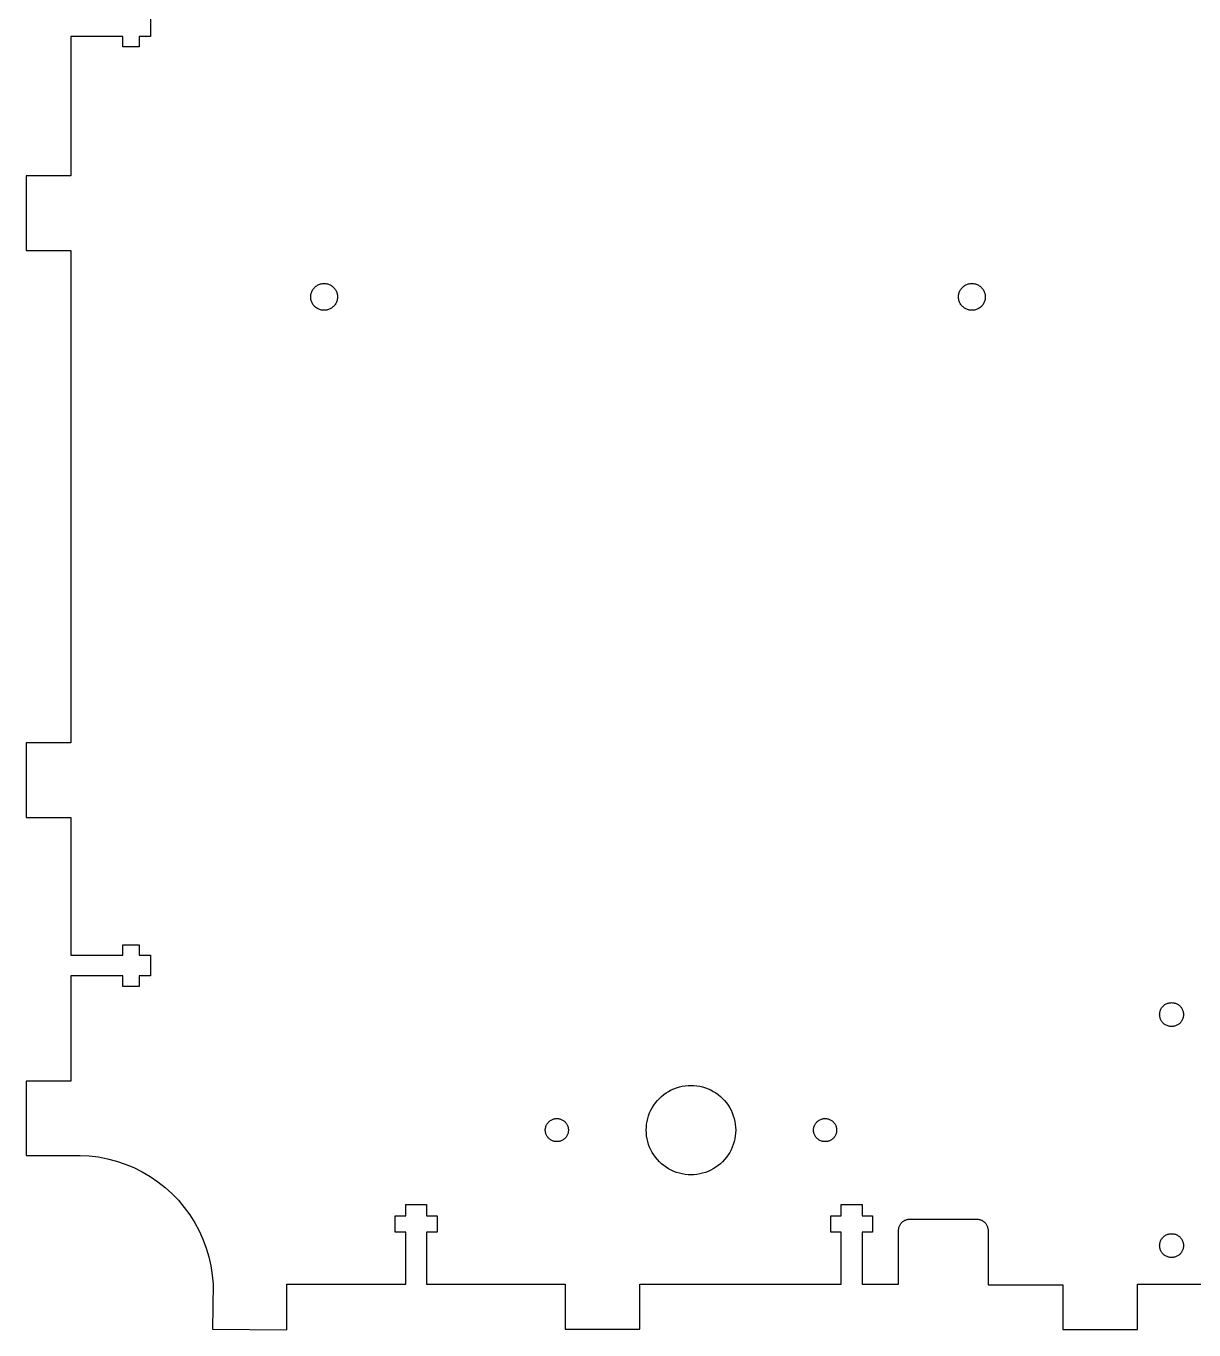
# Model space of a CAD drawing. Header units: metres. Extents: x -1 to 830, y 0 to 1551.
# Drawn here: x 487 to 643.7, y 19.9 to 194.9 of the extents above; entities that cross this region are included whole.
import ezdxf

# ---------------------------------------------------------------- set-up
doc = ezdxf.new("R2010")
doc.units = ezdxf.units.M

msp = doc.modelspace()

# ---------------------------------------------------------------- linework, layer by layer
for p, q in [((503.653, 196.301), (503.652, 193.502)), ((499.951, 193.501), (492.954, 193.5)), ((492.954, 193.5), (492.954, 174.804)), ((499.951, 192.102), (499.951, 193.501)), ((502.152, 193.502), (502.151, 192.102)), ((503.652, 193.502), (502.152, 193.502)), ((502.151, 192.102), (499.951, 192.102)), ((492.954, 174.804), (486.954, 174.804)), ((486.954, 174.804), (486.954, 164.804)), ((486.954, 164.804), (492.954, 164.804)), ((492.954, 164.804), (492.954, 98.7158)), ((525.249, 159.142), (525.291, 159.252)), ((525.291, 159.252), (525.34, 159.359)), ((525.34, 159.359), (525.395, 159.463)), ((525.395, 159.463), (525.457, 159.562)), ((525.457, 159.562), (525.525, 159.658)), ((525.525, 159.658), (525.601, 159.75)), ((525.601, 159.75), (525.681, 159.836)), ((525.681, 159.836), (525.767, 159.916)), ((525.767, 159.916), (525.858, 159.991)), ((525.858, 159.991), (525.954, 160.06)), ((525.954, 160.06), (526.054, 160.122)), ((526.054, 160.122), (526.157, 160.178)), ((526.157, 160.178), (526.265, 160.226)), ((526.265, 160.226), (526.375, 160.268)), ((526.375, 160.268), (526.488, 160.302)), ((526.488, 160.302), (526.603, 160.328)), ((526.603, 160.328), (526.719, 160.348)), ((526.719, 160.348), (526.836, 160.359)), ((526.836, 160.359), (526.954, 160.363)), ((526.954, 160.363), (527.071, 160.359)), ((527.071, 160.359), (527.188, 160.348)), ((527.188, 160.348), (527.305, 160.328)), ((527.305, 160.328), (527.42, 160.302)), ((527.42, 160.302), (527.532, 160.268)), ((527.532, 160.268), (527.643, 160.226)), ((527.643, 160.226), (527.75, 160.178)), ((527.75, 160.178), (527.854, 160.122)), ((527.854, 160.122), (527.954, 160.06)), ((527.954, 160.06), (528.05, 159.991)), ((528.05, 159.991), (528.141, 159.916)), ((528.141, 159.916), (528.227, 159.836)), ((528.227, 159.836), (528.307, 159.75)), ((528.307, 159.75), (528.382, 159.658)), ((528.382, 159.658), (528.45, 159.562)), ((528.45, 159.562), (528.513, 159.463)), ((528.513, 159.463), (528.568, 159.359)), ((528.568, 159.359), (528.617, 159.252)), ((528.617, 159.252), (528.658, 159.142)), ((612.182, 159.143), (612.223, 159.253)), ((612.223, 159.253), (612.271, 159.359)), ((612.271, 159.359), (612.327, 159.464)), ((612.327, 159.464), (612.39, 159.563)), ((612.39, 159.563), (612.458, 159.659)), ((612.458, 159.659), (612.532, 159.751)), ((612.532, 159.751), (612.613, 159.837)), ((612.613, 159.837), (612.699, 159.917)), ((612.699, 159.917), (612.79, 159.992)), ((612.79, 159.992), (612.886, 160.061)), ((612.886, 160.061), (612.986, 160.122)), ((612.986, 160.122), (613.09, 160.178)), ((613.09, 160.178), (613.197, 160.227)), ((613.197, 160.227), (613.308, 160.269)), ((613.308, 160.269), (613.42, 160.303)), ((613.42, 160.303), (613.535, 160.329)), ((613.535, 160.329), (613.651, 160.349)), ((613.651, 160.349), (613.769, 160.359)), ((613.769, 160.359), (613.886, 160.363)), ((613.886, 160.363), (614.004, 160.359)), ((614.004, 160.359), (614.121, 160.349)), ((614.121, 160.349), (614.237, 160.329)), ((614.237, 160.329), (614.352, 160.303)), ((614.352, 160.303), (614.465, 160.269)), ((614.465, 160.269), (614.574, 160.227)), ((614.574, 160.227), (614.682, 160.178)), ((614.682, 160.178), (614.786, 160.122)), ((614.786, 160.122), (614.886, 160.061)), ((614.886, 160.061), (614.981, 159.992)), ((614.981, 159.992), (615.072, 159.917)), ((615.072, 159.917), (615.158, 159.837)), ((615.158, 159.837), (615.239, 159.751)), ((615.239, 159.751), (615.313, 159.659)), ((615.313, 159.659), (615.383, 159.563)), ((615.383, 159.563), (615.444, 159.464)), ((615.444, 159.464), (615.5, 159.359)), ((615.5, 159.359), (615.549, 159.253)), ((615.549, 159.253), (615.59, 159.143)), ((525.153, 158.562), (525.157, 158.681)), ((525.157, 158.445), (525.153, 158.562)), ((525.157, 158.681), (525.169, 158.798)), ((525.169, 158.328), (525.157, 158.445)), ((525.169, 158.798), (525.188, 158.914)), ((525.188, 158.212), (525.169, 158.328)), ((525.188, 158.914), (525.215, 159.028)), ((525.215, 158.097), (525.188, 158.212)), ((525.215, 159.028), (525.249, 159.142)), ((525.249, 157.984), (525.215, 158.097)), ((525.291, 157.874), (525.249, 157.984)), ((525.34, 157.767), (525.291, 157.874)), ((525.395, 157.663), (525.34, 157.767)), ((525.457, 157.562), (525.395, 157.663)), ((525.525, 157.467), (525.457, 157.562)), ((525.601, 157.376), (525.525, 157.467)), ((528.382, 157.467), (528.307, 157.376)), ((528.45, 157.562), (528.382, 157.467)), ((528.513, 157.663), (528.45, 157.562)), ((528.568, 157.767), (528.513, 157.663)), ((528.617, 157.874), (528.568, 157.767)), ((528.658, 157.984), (528.617, 157.874)), ((528.658, 159.142), (528.692, 159.028)), ((528.692, 158.097), (528.658, 157.984)), ((528.692, 159.028), (528.719, 158.914)), ((528.719, 158.212), (528.692, 158.097)), ((528.719, 158.914), (528.738, 158.798)), ((528.738, 158.328), (528.719, 158.212)), ((528.738, 158.798), (528.75, 158.681)), ((528.75, 158.445), (528.738, 158.328)), ((528.75, 158.681), (528.754, 158.562)), ((528.754, 158.562), (528.75, 158.445)), ((612.086, 158.563), (612.09, 158.682)), ((612.09, 158.446), (612.086, 158.563)), ((612.09, 158.682), (612.102, 158.799)), ((612.102, 158.329), (612.09, 158.446)), ((612.102, 158.799), (612.12, 158.915)), ((612.12, 158.213), (612.102, 158.329)), ((612.12, 158.915), (612.147, 159.029)), ((612.147, 158.098), (612.12, 158.213)), ((612.147, 159.029), (612.182, 159.143)), ((612.182, 157.985), (612.147, 158.098)), ((612.223, 157.875), (612.182, 157.985)), ((612.271, 157.768), (612.223, 157.875)), ((612.327, 157.664), (612.271, 157.768)), ((612.39, 157.563), (612.327, 157.664)), ((612.458, 157.468), (612.39, 157.563)), ((612.532, 157.377), (612.458, 157.468)), ((615.313, 157.468), (615.239, 157.377)), ((615.383, 157.563), (615.313, 157.468)), ((615.444, 157.664), (615.383, 157.563)), ((615.5, 157.768), (615.444, 157.664)), ((615.549, 157.875), (615.5, 157.768)), ((615.59, 157.985), (615.549, 157.875)), ((615.59, 159.143), (615.625, 159.029)), ((615.625, 158.098), (615.59, 157.985)), ((615.625, 159.029), (615.651, 158.915)), ((615.651, 158.213), (615.625, 158.098)), ((615.651, 158.915), (615.671, 158.799)), ((615.671, 158.329), (615.651, 158.213)), ((615.671, 158.799), (615.682, 158.682)), ((615.682, 158.446), (615.671, 158.329)), ((615.682, 158.682), (615.686, 158.563)), ((615.686, 158.563), (615.682, 158.446)), ((525.681, 157.29), (525.601, 157.376)), ((525.767, 157.21), (525.681, 157.29)), ((525.858, 157.135), (525.767, 157.21)), ((525.954, 157.066), (525.858, 157.135)), ((526.054, 157.004), (525.954, 157.066)), ((526.157, 156.948), (526.054, 157.004)), ((526.265, 156.9), (526.157, 156.948)), ((526.375, 156.858), (526.265, 156.9)), ((526.488, 156.824), (526.375, 156.858)), ((526.603, 156.798), (526.488, 156.824)), ((526.719, 156.778), (526.603, 156.798)), ((526.836, 156.767), (526.719, 156.778)), ((526.954, 156.763), (526.836, 156.767)), ((527.071, 156.767), (526.954, 156.763)), ((527.188, 156.778), (527.071, 156.767)), ((527.305, 156.798), (527.188, 156.778)), ((527.42, 156.824), (527.305, 156.798)), ((527.532, 156.858), (527.42, 156.824)), ((527.643, 156.9), (527.532, 156.858)), ((527.75, 156.948), (527.643, 156.9)), ((527.854, 157.004), (527.75, 156.948)), ((527.954, 157.066), (527.854, 157.004)), ((528.05, 157.135), (527.954, 157.066)), ((528.141, 157.21), (528.05, 157.135)), ((528.227, 157.29), (528.141, 157.21)), ((528.307, 157.376), (528.227, 157.29)), ((612.613, 157.291), (612.532, 157.377)), ((612.699, 157.21), (612.613, 157.291)), ((612.79, 157.136), (612.699, 157.21)), ((612.886, 157.067), (612.79, 157.136)), ((612.986, 157.005), (612.886, 157.067)), ((613.09, 156.949), (612.986, 157.005)), ((613.197, 156.9), (613.09, 156.949)), ((613.308, 156.859), (613.197, 156.9)), ((613.42, 156.825), (613.308, 156.859)), ((613.535, 156.798), (613.42, 156.825)), ((613.651, 156.779), (613.535, 156.798)), ((613.769, 156.768), (613.651, 156.779)), ((613.886, 156.764), (613.769, 156.768)), ((614.004, 156.768), (613.886, 156.764)), ((614.121, 156.779), (614.004, 156.768)), ((614.237, 156.798), (614.121, 156.779)), ((614.352, 156.825), (614.237, 156.798)), ((614.465, 156.859), (614.352, 156.825)), ((614.574, 156.9), (614.465, 156.859)), ((614.682, 156.949), (614.574, 156.9)), ((614.786, 157.005), (614.682, 156.949)), ((614.886, 157.067), (614.786, 157.005)), ((614.981, 157.136), (614.886, 157.067)), ((615.072, 157.21), (614.981, 157.136)), ((615.158, 157.291), (615.072, 157.21)), ((615.239, 157.377), (615.158, 157.291)), ((492.954, 98.7158), (486.954, 98.7158)), ((486.954, 98.7158), (486.954, 88.7158)), ((486.954, 88.7158), (492.954, 88.7158)), ((492.954, 88.7158), (492.954, 70.2393)), ((492.954, 70.2393), (499.954, 70.2393)), ((499.954, 70.2393), (499.954, 71.6396)), ((499.954, 71.6396), (502.154, 71.6396)), ((502.154, 71.6396), (502.153, 70.2393)), ((502.153, 70.2393), (503.653, 70.2383)), ((503.653, 70.2383), (503.652, 67.4395)), ((499.951, 67.4395), (492.954, 67.4385)), ((492.954, 67.4385), (492.954, 53.332)), ((499.951, 66.0391), (499.951, 67.4395)), ((502.152, 67.4404), (502.151, 66.0391)), ((503.652, 67.4395), (502.152, 67.4404)), ((502.151, 66.0391), (499.951, 66.0391)), ((639.251, 62.9678), (639.301, 63.0605)), ((639.301, 63.0605), (639.355, 63.1494)), ((639.355, 63.1494), (639.417, 63.2344)), ((639.417, 63.2344), (639.483, 63.3154)), ((639.483, 63.3154), (639.555, 63.3916)), ((639.555, 63.3916), (639.631, 63.4629)), ((639.631, 63.4629), (639.712, 63.5293)), ((639.712, 63.5293), (639.797, 63.5908)), ((639.797, 63.5908), (639.886, 63.6455)), ((639.886, 63.6455), (639.979, 63.6953)), ((639.979, 63.6953), (640.074, 63.7383)), ((640.074, 63.7383), (640.172, 63.7754)), ((640.172, 63.7754), (640.272, 63.8057)), ((640.272, 63.8057), (640.374, 63.8291)), ((640.374, 63.8291), (640.478, 63.8467)), ((640.478, 63.8467), (640.581, 63.8564)), ((640.581, 63.8564), (640.687, 63.8604)), ((640.687, 63.8604), (640.791, 63.8564)), ((640.791, 63.8564), (640.895, 63.8467)), ((640.895, 63.8467), (640.998, 63.8291)), ((640.998, 63.8291), (641.101, 63.8057)), ((641.101, 63.8057), (641.2, 63.7754)), ((641.2, 63.7754), (641.299, 63.7383)), ((641.299, 63.7383), (641.394, 63.6953)), ((641.394, 63.6953), (641.486, 63.6455)), ((641.486, 63.6455), (641.575, 63.5908)), ((641.575, 63.5908), (641.66, 63.5293)), ((641.66, 63.5293), (641.741, 63.4629)), ((641.741, 63.4629), (641.817, 63.3916)), ((641.817, 63.3916), (641.889, 63.3154)), ((641.889, 63.3154), (641.955, 63.2344)), ((641.955, 63.2344), (642.017, 63.1494)), ((642.017, 63.1494), (642.071, 63.0605)), ((642.071, 63.0605), (642.121, 62.9678)), ((639.086, 62.2598), (639.09, 62.3652)), ((639.09, 62.1553), (639.086, 62.2598)), ((639.09, 62.3652), (639.1, 62.4688)), ((639.1, 62.0508), (639.09, 62.1553)), ((639.1, 62.4688), (639.117, 62.5723)), ((639.117, 61.9482), (639.1, 62.0508)), ((639.117, 62.5723), (639.141, 62.6738)), ((639.141, 61.8457), (639.117, 61.9482)), ((639.141, 62.6738), (639.171, 62.7744)), ((639.171, 61.7461), (639.141, 61.8457)), ((639.171, 62.7744), (639.208, 62.8721)), ((639.208, 61.6475), (639.171, 61.7461)), ((639.208, 62.8721), (639.251, 62.9678)), ((639.251, 61.5527), (639.208, 61.6475)), ((639.301, 61.46), (639.251, 61.5527)), ((639.355, 61.3711), (639.301, 61.46)), ((639.417, 61.2861), (639.355, 61.3711)), ((639.483, 61.2051), (639.417, 61.2861)), ((641.955, 61.2861), (641.889, 61.2051)), ((642.017, 61.3711), (641.955, 61.2861)), ((642.071, 61.46), (642.017, 61.3711)), ((642.121, 61.5527), (642.071, 61.46)), ((642.121, 62.9678), (642.164, 62.8721)), ((642.164, 61.6475), (642.121, 61.5527)), ((642.164, 62.8721), (642.201, 62.7744)), ((642.201, 61.7461), (642.164, 61.6475)), ((642.201, 62.7744), (642.231, 62.6738)), ((642.231, 61.8457), (642.201, 61.7461)), ((642.231, 62.6738), (642.256, 62.5723)), ((642.256, 61.9482), (642.231, 61.8457)), ((642.256, 62.5723), (642.272, 62.4688)), ((642.272, 62.0508), (642.256, 61.9482)), ((642.272, 62.4688), (642.282, 62.3652)), ((642.282, 62.1553), (642.272, 62.0508)), ((642.282, 62.3652), (642.286, 62.2598)), ((642.286, 62.2598), (642.282, 62.1553)), ((639.555, 61.1289), (639.483, 61.2051)), ((639.631, 61.0576), (639.555, 61.1289)), ((639.712, 60.9912), (639.631, 61.0576)), ((639.797, 60.9297), (639.712, 60.9912)), ((639.886, 60.874), (639.797, 60.9297)), ((639.979, 60.8252), (639.886, 60.874)), ((640.074, 60.7822), (639.979, 60.8252)), ((640.172, 60.7451), (640.074, 60.7822)), ((640.272, 60.7148), (640.172, 60.7451)), ((640.374, 60.6904), (640.272, 60.7148)), ((640.478, 60.6738), (640.374, 60.6904)), ((640.581, 60.6631), (640.478, 60.6738)), ((640.687, 60.6602), (640.581, 60.6631)), ((640.791, 60.6631), (640.687, 60.6602)), ((640.895, 60.6738), (640.791, 60.6631)), ((640.998, 60.6904), (640.895, 60.6738)), ((641.101, 60.7148), (640.998, 60.6904)), ((641.2, 60.7451), (641.101, 60.7148)), ((641.299, 60.7822), (641.2, 60.7451)), ((641.394, 60.8252), (641.299, 60.7822)), ((641.486, 60.874), (641.394, 60.8252)), ((641.575, 60.9297), (641.486, 60.874)), ((641.66, 60.9912), (641.575, 60.9297)), ((641.741, 61.0576), (641.66, 60.9912)), ((641.817, 61.1289), (641.741, 61.0576)), ((641.889, 61.2051), (641.817, 61.1289)), ((492.954, 53.332), (486.954, 53.332)), ((486.954, 53.332), (486.954, 43.332)), ((574.258, 52.4414), (574.633, 52.5557)), ((574.633, 52.5557), (575.016, 52.6445)), ((575.016, 52.6445), (575.403, 52.709)), ((575.403, 52.709), (575.794, 52.7471)), ((575.794, 52.7471), (576.187, 52.7598)), ((576.187, 52.7598), (576.578, 52.7471)), ((576.578, 52.7471), (576.97, 52.709)), ((576.97, 52.709), (577.356, 52.6445)), ((577.356, 52.6445), (577.739, 52.5557)), ((577.739, 52.5557), (578.115, 52.4414)), ((571.675, 50.7158), (571.943, 51.0029)), ((571.943, 51.0029), (572.23, 51.2715)), ((572.23, 51.2715), (572.533, 51.5205)), ((572.533, 51.5205), (572.853, 51.749)), ((572.853, 51.749), (573.187, 51.9561)), ((573.187, 51.9561), (573.532, 52.1416)), ((573.532, 52.1416), (573.89, 52.3037)), ((573.89, 52.3037), (574.258, 52.4414)), ((578.115, 52.4414), (578.482, 52.3037)), ((578.482, 52.3037), (578.84, 52.1416)), ((578.84, 52.1416), (579.187, 51.9561)), ((579.187, 51.9561), (579.52, 51.749)), ((579.52, 51.749), (579.839, 51.5205)), ((579.839, 51.5205), (580.143, 51.2715)), ((580.143, 51.2715), (580.429, 51.0029)), ((580.429, 51.0029), (580.697, 50.7158)), ((570.505, 48.6885), (570.643, 49.0566)), ((570.643, 49.0566), (570.805, 49.4141)), ((570.805, 49.4141), (570.99, 49.7598)), ((570.99, 49.7598), (571.197, 50.0938)), ((571.197, 50.0938), (571.426, 50.4131)), ((571.426, 50.4131), (571.675, 50.7158)), ((580.697, 50.7158), (580.946, 50.4131)), ((580.946, 50.4131), (581.175, 50.0938)), ((581.175, 50.0938), (581.382, 49.7598)), ((581.382, 49.7598), (581.567, 49.4141)), ((581.567, 49.4141), (581.729, 49.0566)), ((581.729, 49.0566), (581.868, 48.6885)), ((556.688, 47.1611), (556.719, 47.2588)), ((556.719, 47.2588), (556.754, 47.3535)), ((556.754, 47.3535), (556.796, 47.4453)), ((556.796, 47.4453), (556.844, 47.5352)), ((556.844, 47.5352), (556.897, 47.6211)), ((556.897, 47.6211), (556.956, 47.7041)), ((556.956, 47.7041), (557.021, 47.7822)), ((557.021, 47.7822), (557.09, 47.8564)), ((557.09, 47.8564), (557.164, 47.9258)), ((557.164, 47.9258), (557.242, 47.9902)), ((557.242, 47.9902), (557.325, 48.0488)), ((557.325, 48.0488), (557.411, 48.1025)), ((557.411, 48.1025), (557.501, 48.1504)), ((557.501, 48.1504), (557.593, 48.1924)), ((557.593, 48.1924), (557.688, 48.2275)), ((557.688, 48.2275), (557.785, 48.2568)), ((557.785, 48.2568), (557.884, 48.2803)), ((557.884, 48.2803), (557.983, 48.2969)), ((557.983, 48.2969), (558.085, 48.3066)), ((558.085, 48.3066), (558.187, 48.3105)), ((558.187, 48.3105), (558.287, 48.3066)), ((558.287, 48.3066), (558.389, 48.2969)), ((558.389, 48.2969), (558.488, 48.2803)), ((558.488, 48.2803), (558.587, 48.2568)), ((558.587, 48.2568), (558.685, 48.2275)), ((558.685, 48.2275), (558.779, 48.1924)), ((558.779, 48.1924), (558.872, 48.1504)), ((558.872, 48.1504), (558.961, 48.1025)), ((558.961, 48.1025), (559.047, 48.0488)), ((559.047, 48.0488), (559.13, 47.9902)), ((559.13, 47.9902), (559.208, 47.9258)), ((559.208, 47.9258), (559.282, 47.8564)), ((559.282, 47.8564), (559.352, 47.7822)), ((559.352, 47.7822), (559.416, 47.7041)), ((559.416, 47.7041), (559.475, 47.6211)), ((559.475, 47.6211), (559.528, 47.5352)), ((559.528, 47.5352), (559.576, 47.4453)), ((559.576, 47.4453), (559.618, 47.3535)), ((559.618, 47.3535), (559.654, 47.2588)), ((559.654, 47.2588), (559.684, 47.1611)), ((570.199, 47.1523), (570.237, 47.543)), ((570.237, 47.543), (570.302, 47.9307)), ((570.302, 47.9307), (570.391, 48.3135)), ((570.391, 48.3135), (570.505, 48.6885)), ((581.868, 48.6885), (581.981, 48.3135)), ((581.981, 48.3135), (582.071, 47.9307)), ((582.071, 47.9307), (582.135, 47.543)), ((582.135, 47.543), (582.173, 47.1523)), ((592.688, 47.1611), (592.719, 47.2588)), ((592.719, 47.2588), (592.754, 47.3535)), ((592.754, 47.3535), (592.796, 47.4453)), ((592.796, 47.4453), (592.844, 47.5352)), ((592.844, 47.5352), (592.897, 47.6211)), ((592.897, 47.6211), (592.956, 47.7041)), ((592.956, 47.7041), (593.021, 47.7822)), ((593.021, 47.7822), (593.09, 47.8564)), ((593.09, 47.8564), (593.164, 47.9258)), ((593.164, 47.9258), (593.242, 47.9902)), ((593.242, 47.9902), (593.325, 48.0488)), ((593.325, 48.0488), (593.411, 48.1025)), ((593.411, 48.1025), (593.501, 48.1504)), ((593.501, 48.1504), (593.593, 48.1924)), ((593.593, 48.1924), (593.688, 48.2275)), ((593.688, 48.2275), (593.785, 48.2568)), ((593.785, 48.2568), (593.884, 48.2803)), ((593.884, 48.2803), (593.983, 48.2969)), ((593.983, 48.2969), (594.085, 48.3066)), ((594.085, 48.3066), (594.187, 48.3105)), ((594.187, 48.3105), (594.287, 48.3066)), ((594.287, 48.3066), (594.389, 48.2969)), ((594.389, 48.2969), (594.488, 48.2803)), ((594.488, 48.2803), (594.587, 48.2568)), ((594.587, 48.2568), (594.685, 48.2275)), ((594.685, 48.2275), (594.779, 48.1924)), ((594.779, 48.1924), (594.872, 48.1504)), ((594.872, 48.1504), (594.961, 48.1025)), ((594.961, 48.1025), (595.047, 48.0488)), ((595.047, 48.0488), (595.13, 47.9902)), ((595.13, 47.9902), (595.208, 47.9258)), ((595.208, 47.9258), (595.282, 47.8564)), ((595.282, 47.8564), (595.352, 47.7822)), ((595.352, 47.7822), (595.416, 47.7041)), ((595.416, 47.7041), (595.475, 47.6211)), ((595.475, 47.6211), (595.528, 47.5352)), ((595.528, 47.5352), (595.576, 47.4453)), ((595.576, 47.4453), (595.618, 47.3535)), ((595.618, 47.3535), (595.654, 47.2588)), ((595.654, 47.2588), (595.684, 47.1611)), ((556.636, 46.7598), (556.64, 46.8613)), ((556.64, 46.6592), (556.636, 46.7598)), ((556.64, 46.8613), (556.649, 46.9629)), ((556.649, 46.5576), (556.64, 46.6592)), ((556.649, 46.9629), (556.666, 47.0625)), ((556.666, 46.458), (556.649, 46.5576)), ((556.666, 47.0625), (556.688, 47.1611)), ((556.688, 46.3594), (556.666, 46.458)), ((556.719, 46.2617), (556.688, 46.3594)), ((556.754, 46.167), (556.719, 46.2617)), ((556.796, 46.0742), (556.754, 46.167)), ((556.844, 45.9854), (556.796, 46.0742)), ((556.897, 45.8994), (556.844, 45.9854)), ((556.956, 45.8164), (556.897, 45.8994)), ((557.021, 45.7383), (556.956, 45.8164)), ((557.09, 45.6641), (557.021, 45.7383)), ((557.164, 45.5947), (557.09, 45.6641)), ((557.242, 45.5303), (557.164, 45.5947)), ((557.325, 45.4717), (557.242, 45.5303)), ((559.13, 45.5303), (559.047, 45.4717)), ((559.208, 45.5947), (559.13, 45.5303)), ((559.282, 45.6641), (559.208, 45.5947)), ((559.352, 45.7383), (559.282, 45.6641)), ((559.416, 45.8164), (559.352, 45.7383)), ((559.475, 45.8994), (559.416, 45.8164)), ((559.528, 45.9854), (559.475, 45.8994)), ((559.576, 46.0742), (559.528, 45.9854)), ((559.618, 46.167), (559.576, 46.0742)), ((559.654, 46.2617), (559.618, 46.167)), ((559.684, 46.3594), (559.654, 46.2617)), ((559.684, 47.1611), (559.706, 47.0625)), ((559.706, 46.458), (559.684, 46.3594)), ((559.706, 47.0625), (559.723, 46.9629)), ((559.723, 46.5576), (559.706, 46.458)), ((559.723, 46.9629), (559.732, 46.8613)), ((559.732, 46.6592), (559.723, 46.5576)), ((559.732, 46.8613), (559.736, 46.7598)), ((559.736, 46.7598), (559.732, 46.6592)), ((570.187, 46.7598), (570.199, 47.1523)), ((570.199, 46.3682), (570.187, 46.7598)), ((570.237, 45.9766), (570.199, 46.3682)), ((570.302, 45.5898), (570.237, 45.9766)), ((570.391, 45.207), (570.302, 45.5898)), ((582.071, 45.5898), (581.981, 45.207)), ((582.135, 45.9766), (582.071, 45.5898)), ((582.173, 46.3682), (582.135, 45.9766)), ((582.173, 47.1523), (582.187, 46.7598)), ((582.187, 46.7598), (582.173, 46.3682)), ((592.636, 46.7598), (592.64, 46.8613)), ((592.64, 46.6592), (592.636, 46.7598)), ((592.64, 46.8613), (592.649, 46.9629)), ((592.649, 46.5576), (592.64, 46.6592)), ((592.649, 46.9629), (592.666, 47.0625)), ((592.666, 46.458), (592.649, 46.5576)), ((592.666, 47.0625), (592.688, 47.1611)), ((592.688, 46.3594), (592.666, 46.458)), ((592.719, 46.2617), (592.688, 46.3594)), ((592.754, 46.167), (592.719, 46.2617)), ((592.796, 46.0742), (592.754, 46.167)), ((592.844, 45.9854), (592.796, 46.0742)), ((592.897, 45.8994), (592.844, 45.9854)), ((592.956, 45.8164), (592.897, 45.8994)), ((593.021, 45.7383), (592.956, 45.8164)), ((593.09, 45.6641), (593.021, 45.7383)), ((593.164, 45.5947), (593.09, 45.6641)), ((593.242, 45.5303), (593.164, 45.5947)), ((593.325, 45.4717), (593.242, 45.5303)), ((595.13, 45.5303), (595.047, 45.4717)), ((595.208, 45.5947), (595.13, 45.5303)), ((595.282, 45.6641), (595.208, 45.5947)), ((595.352, 45.7383), (595.282, 45.6641)), ((595.416, 45.8164), (595.352, 45.7383)), ((595.475, 45.8994), (595.416, 45.8164)), ((595.528, 45.9854), (595.475, 45.8994)), ((595.576, 46.0742), (595.528, 45.9854)), ((595.618, 46.167), (595.576, 46.0742)), ((595.654, 46.2617), (595.618, 46.167)), ((595.684, 46.3594), (595.654, 46.2617)), ((595.684, 47.1611), (595.706, 47.0625)), ((595.706, 46.458), (595.684, 46.3594)), ((595.706, 47.0625), (595.723, 46.9629)), ((595.723, 46.5576), (595.706, 46.458)), ((595.723, 46.9629), (595.732, 46.8613)), ((595.732, 46.6592), (595.723, 46.5576)), ((595.732, 46.8613), (595.736, 46.7598)), ((595.736, 46.7598), (595.732, 46.6592)), ((557.411, 45.418), (557.325, 45.4717)), ((557.501, 45.3701), (557.411, 45.418)), ((557.593, 45.3281), (557.501, 45.3701)), ((557.688, 45.292), (557.593, 45.3281)), ((557.785, 45.2627), (557.688, 45.292)), ((557.884, 45.2402), (557.785, 45.2627)), ((557.983, 45.2236), (557.884, 45.2402)), ((558.085, 45.2139), (557.983, 45.2236)), ((558.187, 45.21), (558.085, 45.2139)), ((558.287, 45.2139), (558.187, 45.21)), ((558.389, 45.2236), (558.287, 45.2139)), ((558.488, 45.2402), (558.389, 45.2236)), ((558.587, 45.2627), (558.488, 45.2402)), ((558.685, 45.292), (558.587, 45.2627)), ((558.779, 45.3281), (558.685, 45.292)), ((558.872, 45.3701), (558.779, 45.3281)), ((558.961, 45.418), (558.872, 45.3701)), ((559.047, 45.4717), (558.961, 45.418)), ((570.505, 44.8311), (570.391, 45.207)), ((570.643, 44.4639), (570.505, 44.8311)), ((570.805, 44.1064), (570.643, 44.4639)), ((570.99, 43.7598), (570.805, 44.1064)), ((571.197, 43.4268), (570.99, 43.7598)), ((581.382, 43.7598), (581.175, 43.4268)), ((581.567, 44.1064), (581.382, 43.7598)), ((581.729, 44.4639), (581.567, 44.1064)), ((581.868, 44.8311), (581.729, 44.4639)), ((581.981, 45.207), (581.868, 44.8311)), ((593.411, 45.418), (593.325, 45.4717)), ((593.501, 45.3701), (593.411, 45.418)), ((593.593, 45.3281), (593.501, 45.3701)), ((593.688, 45.292), (593.593, 45.3281)), ((593.785, 45.2627), (593.688, 45.292)), ((593.884, 45.2402), (593.785, 45.2627)), ((593.983, 45.2236), (593.884, 45.2402)), ((594.085, 45.2139), (593.983, 45.2236)), ((594.187, 45.21), (594.085, 45.2139)), ((594.287, 45.2139), (594.187, 45.21)), ((594.389, 45.2236), (594.287, 45.2139)), ((594.488, 45.2402), (594.389, 45.2236)), ((594.587, 45.2627), (594.488, 45.2402)), ((594.685, 45.292), (594.587, 45.2627)), ((594.779, 45.3281), (594.685, 45.292)), ((594.872, 45.3701), (594.779, 45.3281)), ((594.961, 45.418), (594.872, 45.3701)), ((595.047, 45.4717), (594.961, 45.418)), ((486.954, 43.332), (492.953, 43.3486)), ((492.953, 43.3486), (494.196, 43.3672)), ((494.196, 43.3672), (495.438, 43.3018)), ((495.438, 43.3018), (496.673, 43.1514)), ((496.673, 43.1514), (497.894, 42.917)), ((497.894, 42.917), (499.096, 42.6006)), ((499.096, 42.6006), (500.273, 42.2021)), ((500.273, 42.2021), (501.421, 41.7246)), ((571.426, 43.1074), (571.197, 43.4268)), ((571.675, 42.8037), (571.426, 43.1074)), ((571.943, 42.5176), (571.675, 42.8037)), ((572.23, 42.249), (571.943, 42.5176)), ((572.533, 42), (572.23, 42.249)), ((572.853, 41.7715), (572.533, 42)), ((579.839, 42), (579.52, 41.7715)), ((580.143, 42.249), (579.839, 42)), ((580.429, 42.5176), (580.143, 42.249)), ((580.697, 42.8037), (580.429, 42.5176)), ((580.946, 43.1074), (580.697, 42.8037)), ((581.175, 43.4268), (580.946, 43.1074)), ((501.421, 41.7246), (502.534, 41.1699)), ((502.534, 41.1699), (503.605, 40.54)), ((503.605, 40.54), (504.633, 39.8389)), ((573.187, 41.5635), (572.853, 41.7715)), ((573.532, 41.3789), (573.187, 41.5635)), ((573.89, 41.2168), (573.532, 41.3789)), ((574.258, 41.0781), (573.89, 41.2168)), ((574.633, 40.9648), (574.258, 41.0781)), ((575.016, 40.875), (574.633, 40.9648)), ((575.403, 40.8115), (575.016, 40.875)), ((575.794, 40.7734), (575.403, 40.8115)), ((576.187, 40.7598), (575.794, 40.7734)), ((576.578, 40.7734), (576.187, 40.7598)), ((576.97, 40.8115), (576.578, 40.7734)), ((577.356, 40.875), (576.97, 40.8115)), ((577.739, 40.9648), (577.356, 40.875)), ((578.115, 41.0781), (577.739, 40.9648)), ((578.482, 41.2168), (578.115, 41.0781)), ((578.84, 41.3789), (578.482, 41.2168)), ((579.187, 41.5635), (578.84, 41.3789)), ((579.52, 41.7715), (579.187, 41.5635)), ((504.633, 39.8389), (505.609, 39.0693)), ((505.609, 39.0693), (506.53, 38.2344)), ((506.53, 38.2344), (507.394, 37.3389)), ((507.394, 37.3389), (508.192, 36.3867)), ((537.908, 36.7637), (540.707, 36.7646)), ((537.909, 35.2637), (537.908, 36.7637)), ((540.707, 36.7646), (540.708, 35.2646)), ((596.355, 36.7676), (599.154, 36.7695)), ((596.356, 35.2676), (596.355, 36.7676)), ((599.154, 36.7695), (599.155, 35.2695)), ((508.192, 36.3867), (508.925, 35.3818)), ((508.925, 35.3818), (509.587, 34.3301)), ((536.508, 35.2627), (537.909, 35.2637)), ((536.508, 33.0625), (536.508, 35.2627)), ((540.708, 35.2646), (542.107, 35.2656)), ((542.107, 35.2656), (542.107, 33.0645)), ((594.955, 33.0674), (594.956, 35.2666)), ((594.956, 35.2666), (596.356, 35.2676)), ((599.155, 35.2695), (600.556, 35.2705)), ((600.556, 35.2705), (600.556, 33.0693)), ((509.587, 34.3301), (510.176, 33.2354)), ((604.054, 33.3057), (604.057, 33.4033)), ((604.054, 26.0645), (604.054, 33.3057)), ((604.057, 33.4033), (604.066, 33.501)), ((604.066, 33.501), (604.082, 33.5986)), ((604.082, 33.5986), (604.104, 33.6943)), ((604.104, 33.6943), (604.133, 33.7881)), ((604.133, 33.7881), (604.168, 33.8799)), ((604.168, 33.8799), (604.208, 33.9688)), ((604.208, 33.9688), (604.255, 34.0557)), ((604.255, 34.0557), (604.307, 34.1387)), ((604.307, 34.1387), (604.363, 34.2188)), ((604.363, 34.2188), (604.426, 34.2949)), ((604.426, 34.2949), (604.493, 34.3662)), ((604.493, 34.3662), (604.564, 34.4336)), ((604.564, 34.4336), (604.641, 34.4961)), ((604.641, 34.4961), (604.721, 34.5527)), ((604.721, 34.5527), (604.804, 34.6045)), ((604.804, 34.6045), (604.891, 34.6514)), ((604.891, 34.6514), (604.979, 34.6914)), ((604.979, 34.6914), (605.071, 34.7256)), ((605.071, 34.7256), (605.165, 34.7549)), ((605.165, 34.7549), (605.261, 34.7764)), ((605.261, 34.7764), (605.357, 34.793)), ((605.357, 34.793), (605.455, 34.8027)), ((605.455, 34.8027), (605.554, 34.8057)), ((605.554, 34.8057), (614.554, 34.8057)), ((614.554, 34.8057), (614.651, 34.8027)), ((614.651, 34.8027), (614.749, 34.793)), ((614.749, 34.793), (614.847, 34.7764)), ((614.847, 34.7764), (614.941, 34.7549)), ((614.941, 34.7549), (615.036, 34.7256)), ((615.036, 34.7256), (615.128, 34.6914)), ((615.128, 34.6914), (615.217, 34.6514)), ((615.217, 34.6514), (615.304, 34.6045)), ((615.304, 34.6045), (615.387, 34.5527)), ((615.387, 34.5527), (615.467, 34.4961)), ((615.467, 34.4961), (615.543, 34.4336)), ((615.543, 34.4336), (615.614, 34.3662)), ((615.614, 34.3662), (615.682, 34.2949)), ((615.682, 34.2949), (615.743, 34.2188)), ((615.743, 34.2188), (615.801, 34.1387)), ((615.801, 34.1387), (615.853, 34.0557)), ((615.853, 34.0557), (615.898, 33.9688)), ((615.898, 33.9688), (615.939, 33.8799)), ((615.939, 33.8799), (615.974, 33.7881)), ((615.974, 33.7881), (616.003, 33.6943)), ((616.003, 33.6943), (616.024, 33.5986)), ((616.024, 33.5986), (616.041, 33.501)), ((616.041, 33.501), (616.051, 33.4033)), ((616.051, 33.4033), (616.054, 33.3057)), ((616.054, 33.3057), (616.054, 26.0059)), ((510.176, 33.2354), (510.689, 32.1025)), ((510.689, 32.1025), (511.123, 30.9375)), ((537.908, 33.0625), (536.508, 33.0625)), ((537.906, 26.0645), (537.908, 33.0625)), ((542.107, 33.0645), (540.708, 33.0645)), ((540.708, 33.0645), (540.708, 26.0645)), ((596.355, 33.0674), (594.955, 33.0674)), ((596.354, 26.0693), (596.355, 33.0674)), ((600.556, 33.0693), (599.155, 33.0693)), ((599.155, 33.0693), (599.155, 26.0693)), ((639.1, 31.4688), (639.117, 31.5723)), ((639.117, 31.5723), (639.141, 31.6738)), ((639.141, 31.6738), (639.171, 31.7744)), ((639.171, 31.7744), (639.208, 31.8721)), ((639.208, 31.8721), (639.251, 31.9678)), ((639.251, 31.9678), (639.301, 32.0605)), ((639.301, 32.0605), (639.355, 32.1494)), ((639.355, 32.1494), (639.417, 32.2344)), ((639.417, 32.2344), (639.483, 32.3154)), ((639.483, 32.3154), (639.555, 32.3916)), ((639.555, 32.3916), (639.631, 32.4629)), ((639.631, 32.4629), (639.712, 32.5293)), ((639.712, 32.5293), (639.797, 32.5908)), ((639.797, 32.5908), (639.886, 32.6455)), ((639.886, 32.6455), (639.979, 32.6953)), ((639.979, 32.6953), (640.074, 32.7383)), ((640.074, 32.7383), (640.172, 32.7754)), ((640.172, 32.7754), (640.272, 32.8057)), ((640.272, 32.8057), (640.374, 32.8291)), ((640.374, 32.8291), (640.478, 32.8467)), ((640.478, 32.8467), (640.581, 32.8564)), ((640.581, 32.8564), (640.687, 32.8604)), ((640.687, 32.8604), (640.791, 32.8564)), ((640.791, 32.8564), (640.895, 32.8467)), ((640.895, 32.8467), (640.998, 32.8291)), ((640.998, 32.8291), (641.101, 32.8057)), ((641.101, 32.8057), (641.2, 32.7754)), ((641.2, 32.7754), (641.299, 32.7383)), ((641.299, 32.7383), (641.394, 32.6953)), ((641.394, 32.6953), (641.486, 32.6455)), ((641.486, 32.6455), (641.575, 32.5908)), ((641.575, 32.5908), (641.66, 32.5293)), ((641.66, 32.5293), (641.741, 32.4629)), ((641.741, 32.4629), (641.817, 32.3916)), ((641.817, 32.3916), (641.889, 32.3154)), ((641.889, 32.3154), (641.955, 32.2344)), ((641.955, 32.2344), (642.017, 32.1494)), ((642.017, 32.1494), (642.071, 32.0605)), ((642.071, 32.0605), (642.121, 31.9678)), ((642.121, 31.9678), (642.164, 31.8721)), ((642.164, 31.8721), (642.201, 31.7744)), ((642.201, 31.7744), (642.231, 31.6738)), ((642.231, 31.6738), (642.256, 31.5723)), ((642.256, 31.5723), (642.272, 31.4688)), ((511.123, 30.9375), (511.478, 29.7461)), ((511.478, 29.7461), (511.749, 28.5322)), ((639.086, 31.2598), (639.09, 31.3652)), ((639.09, 31.1553), (639.086, 31.2598)), ((639.09, 31.3652), (639.1, 31.4688)), ((639.1, 31.0508), (639.09, 31.1553)), ((639.117, 30.9482), (639.1, 31.0508)), ((639.141, 30.8457), (639.117, 30.9482)), ((639.171, 30.7461), (639.141, 30.8457)), ((639.208, 30.6475), (639.171, 30.7461)), ((639.251, 30.5527), (639.208, 30.6475)), ((639.301, 30.46), (639.251, 30.5527)), ((639.355, 30.3711), (639.301, 30.46)), ((639.417, 30.2861), (639.355, 30.3711)), ((639.483, 30.2051), (639.417, 30.2861)), ((639.555, 30.1289), (639.483, 30.2051)), ((639.631, 30.0576), (639.555, 30.1289)), ((639.712, 29.9912), (639.631, 30.0576)), ((639.797, 29.9297), (639.712, 29.9912)), ((639.886, 29.874), (639.797, 29.9297)), ((639.979, 29.8252), (639.886, 29.874)), ((640.074, 29.7822), (639.979, 29.8252)), ((640.172, 29.7451), (640.074, 29.7822)), ((640.272, 29.7148), (640.172, 29.7451)), ((641.2, 29.7451), (641.101, 29.7148)), ((641.299, 29.7822), (641.2, 29.7451)), ((641.394, 29.8252), (641.299, 29.7822)), ((641.486, 29.874), (641.394, 29.8252)), ((641.575, 29.9297), (641.486, 29.874)), ((641.66, 29.9912), (641.575, 29.9297)), ((641.741, 30.0576), (641.66, 29.9912)), ((641.817, 30.1289), (641.741, 30.0576)), ((641.889, 30.2051), (641.817, 30.1289)), ((641.955, 30.2861), (641.889, 30.2051)), ((642.017, 30.3711), (641.955, 30.2861)), ((642.071, 30.46), (642.017, 30.3711)), ((642.121, 30.5527), (642.071, 30.46)), ((642.164, 30.6475), (642.121, 30.5527)), ((642.201, 30.7461), (642.164, 30.6475)), ((642.231, 30.8457), (642.201, 30.7461)), ((642.256, 30.9482), (642.231, 30.8457)), ((642.272, 31.0508), (642.256, 30.9482)), ((642.272, 31.4688), (642.282, 31.3652)), ((642.282, 31.1553), (642.272, 31.0508)), ((642.282, 31.3652), (642.286, 31.2598)), ((642.286, 31.2598), (642.282, 31.1553)), ((511.749, 28.5322), (511.938, 27.3037)), ((640.374, 29.6904), (640.272, 29.7148)), ((640.478, 29.6738), (640.374, 29.6904)), ((640.581, 29.6631), (640.478, 29.6738)), ((640.687, 29.6602), (640.581, 29.6631)), ((640.791, 29.6631), (640.687, 29.6602)), ((640.895, 29.6738), (640.791, 29.6631)), ((640.998, 29.6904), (640.895, 29.6738)), ((641.101, 29.7148), (640.998, 29.6904)), ((511.938, 27.3037), (512.041, 26.0645)), ((512.041, 26.0645), (511.97, 20.0645)), ((521.97, 26.0645), (537.906, 26.0645)), ((521.97, 19.9453), (521.97, 26.0645)), ((540.708, 26.0645), (559.312, 26.0654)), ((559.312, 26.0654), (559.312, 20.0654)), ((569.312, 26.0645), (596.354, 26.0693)), ((569.312, 20.0645), (569.312, 26.0645)), ((599.155, 26.0693), (604.054, 26.0645)), ((616.054, 26.0059), (626.093, 26.0059)), ((626.093, 26.0059), (626.093, 20.0059)), ((636.093, 20.0059), (636.093, 26.0645)), ((636.093, 26.0645), (676.031, 26.0645)), ((511.97, 20.0645), (521.97, 19.9453)), ((559.312, 20.0654), (569.312, 20.0645)), ((626.093, 20.0059), (636.093, 20.0059))]:
    msp.add_line(p, q)

doc.saveas('drawing.dxf')
